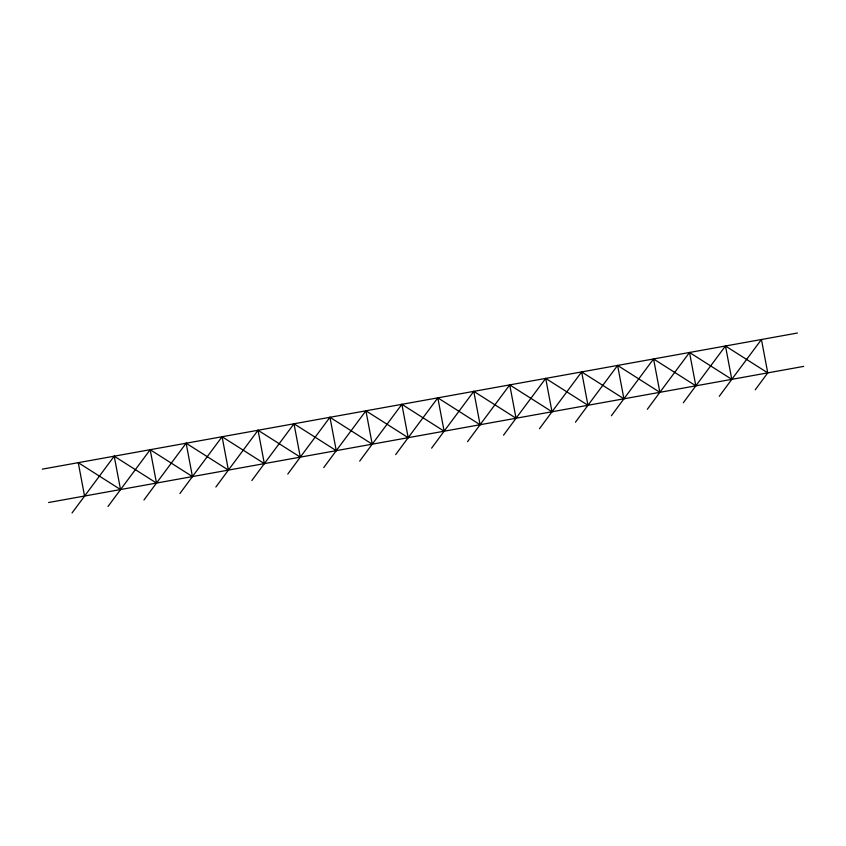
<?xml version="1.0" encoding="UTF-8"?>
<svg xmlns="http://www.w3.org/2000/svg" width="846" height="846" viewBox="0 0 846 846"><rect width="100%" height="100%" fill="white"/><g stroke="black" fill="none" stroke-linecap="round" stroke-linejoin="round"><path stroke-width="1.27" d="M72.037 512.972L114.21 456.184L156.478 483.066L186.131 443.219L228.388 470.101L258.041 430.254L300.298 457.136L329.951 417.29L372.219 444.171L401.871 404.325L444.129 431.206L473.781 391.36L516.049 418.252L545.702 378.405L587.959 405.287L617.612 365.44L659.869 392.322L689.522 352.475L731.79 379.357L761.442 339.51L767.745 372.875L755.224 389.816M107.992 506.49L150.176 449.702L192.433 476.584L222.086 436.737L264.343 463.619L293.996 423.772L336.264 450.654L365.916 410.807L408.174 437.689L437.826 397.842L480.084 424.734L509.736 384.888L552.004 411.769L581.657 371.923L623.914 398.804L653.567 358.958L695.824 385.839L725.477 345.993L767.745 372.875M143.957 500.007L156.478 483.066L150.176 449.702M179.912 493.525L192.433 476.584L186.131 443.219M215.867 487.042L228.388 470.101L222.086 436.737M251.822 480.56L264.343 463.619L258.041 430.254M287.777 474.077L300.298 457.136L293.996 423.772M323.743 467.595L336.264 450.654L329.951 417.29M359.698 461.112L372.219 444.171L365.916 410.807M395.653 454.64L408.174 437.689L401.871 404.325M431.608 448.158L444.129 431.206L437.826 397.842M467.563 441.675L480.084 424.734L473.781 391.36M503.518 435.193L516.049 418.252L509.736 384.888M539.484 428.711L552.004 411.769L545.702 378.405M575.439 422.228L587.959 405.287L581.657 371.923M611.394 415.746L623.914 398.804L617.612 365.44M647.349 409.263L659.869 392.322L653.567 358.958M683.304 402.781L695.824 385.839L689.522 352.475M719.269 396.298L731.79 379.357L725.477 345.993M42.3 469.149L797.397 333.028M48.603 502.513L803.7 366.392M114.21 456.184L120.523 489.548L78.255 462.667L84.558 496.031"/></g></svg>
